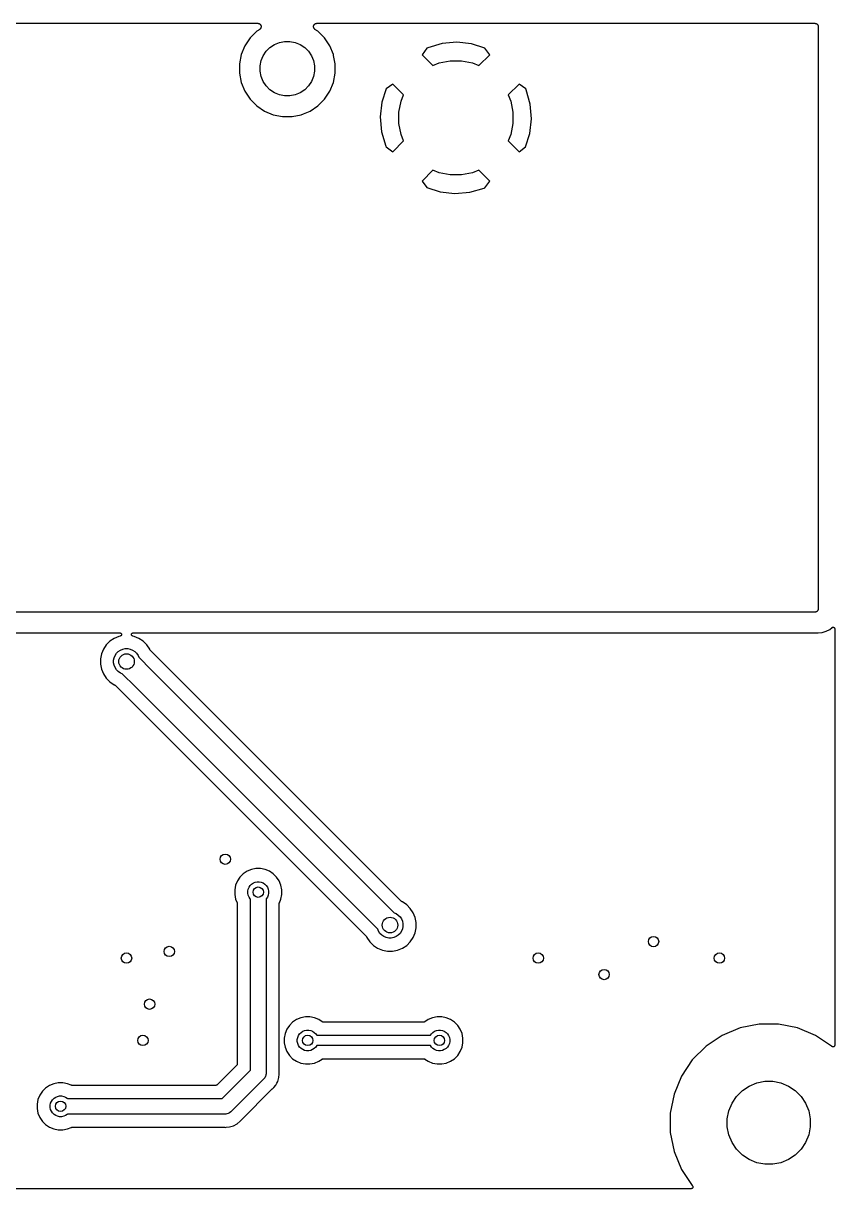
# Model space of a CAD drawing. Extents: x 1 to 139, y -76 to -1.
# Drawn here: x 107.78 to 139.06, y -75.56 to -30.64 of the extents above; entities that cross this region are included whole.
import ezdxf

# ---------------------------------------------------------------- set-up
doc = ezdxf.new("R2010")
doc.units = 0
doc.header["$MEASUREMENT"] = 0
doc.layers.add('BLACK', color=7, linetype='CONTINUOUS')

msp = doc.modelspace()

# ---------------------------------------------------------------- linework, layer by layer
at = {"layer": 'BLACK', "linetype": 'CONTINUOUS'}
for p, q in [((92.427, -30.645), (116.823, -30.645)), ((116.781, -30.953), (116.523, -31.2107)), ((116.894, -30.8776), (116.781, -30.953)), ((116.823, -30.645), (116.824, -30.645)), ((116.824, -30.645), (116.824, -30.645)), ((116.824, -30.645), (116.824, -30.645)), ((116.824, -30.645), (116.825, -30.645)), ((116.825, -30.645), (116.837, -30.6464)), ((116.837, -30.6464), (116.849, -30.6477)), ((116.849, -30.6477), (116.849, -30.6478)), ((116.849, -30.6478), (116.849, -30.6478)), ((116.849, -30.6478), (116.861, -30.6515)), ((116.861, -30.6515), (116.873, -30.6551)), ((116.873, -30.6551), (116.873, -30.6552)), ((116.873, -30.6552), (116.873, -30.6553)), ((116.873, -30.6553), (116.884, -30.6612)), ((116.884, -30.6612), (116.894, -30.667)), ((116.894, -30.667), (116.895, -30.6671)), ((116.903, -30.87), (116.894, -30.8776)), ((116.895, -30.6671), (116.895, -30.6672)), ((116.895, -30.6672), (116.904, -30.6751)), ((116.912, -30.8621), (116.903, -30.87)), ((116.904, -30.6751), (116.914, -30.6829)), ((116.913, -30.862), (116.912, -30.8621)), ((116.92, -30.8526), (116.913, -30.8619)), ((116.913, -30.8619), (116.913, -30.862)), ((116.914, -30.6829), (116.914, -30.683)), ((116.914, -30.683), (116.914, -30.6831)), ((116.914, -30.6831), (116.921, -30.6927)), ((116.928, -30.843), (116.92, -30.8526)), ((116.921, -30.6927), (116.929, -30.7022)), ((116.934, -30.8322), (116.928, -30.8427)), ((116.928, -30.8427), (116.928, -30.8429)), ((116.928, -30.8429), (116.928, -30.843)), ((116.929, -30.7022), (116.929, -30.7023)), ((116.929, -30.7023), (116.929, -30.7025)), ((116.929, -30.7025), (116.935, -30.7133)), ((116.94, -30.8212), (116.934, -30.8322)), ((116.935, -30.7133), (116.941, -30.7241)), ((116.944, -30.8093), (116.94, -30.8209)), ((116.94, -30.8209), (116.94, -30.8211)), ((116.94, -30.8211), (116.94, -30.8212)), ((116.941, -30.7241), (116.941, -30.7243)), ((116.941, -30.7243), (116.941, -30.7244)), ((116.941, -30.7244), (116.944, -30.736)), ((116.944, -30.736), (116.948, -30.7479)), ((116.947, -30.7975), (116.944, -30.8093)), ((116.949, -30.785), (116.947, -30.7972)), ((116.947, -30.7972), (116.947, -30.7974)), ((116.947, -30.7974), (116.947, -30.7975)), ((116.948, -30.7479), (116.948, -30.748)), ((116.948, -30.748), (116.948, -30.7482)), ((116.948, -30.7482), (116.949, -30.7602)), ((116.949, -30.7602), (116.95, -30.7726)), ((116.95, -30.7729), (116.949, -30.785)), ((116.95, -30.7726), (116.95, -30.7727)), ((116.95, -30.7727), (116.95, -30.7729)), ((118.97, -30.7708), (118.971, -30.7588)), ((118.97, -30.7709), (118.97, -30.7708)), ((118.97, -30.7711), (118.97, -30.7709)), ((118.971, -30.7833), (118.97, -30.7711)), ((118.971, -30.7588), (118.973, -30.7465)), ((118.972, -30.7955), (118.971, -30.7833)), ((118.972, -30.7956), (118.972, -30.7955)), ((118.972, -30.7958), (118.972, -30.7956)), ((118.976, -30.8074), (118.972, -30.7958)), ((118.973, -30.7461), (118.976, -30.7347)), ((118.973, -30.7463), (118.973, -30.7461)), ((118.973, -30.7465), (118.973, -30.7463)), ((118.976, -30.7347), (118.98, -30.7228)), ((118.979, -30.8193), (118.976, -30.8074)), ((118.979, -30.8194), (118.979, -30.8193)), ((118.979, -30.8196), (118.979, -30.8194)), ((118.985, -30.8303), (118.979, -30.8196)), ((118.98, -30.7225), (118.986, -30.7119)), ((118.98, -30.7226), (118.98, -30.7225)), ((118.98, -30.7228), (118.98, -30.7226)), ((118.991, -30.8413), (118.985, -30.8303)), ((118.986, -30.7119), (118.992, -30.701)), ((118.991, -30.8414), (118.991, -30.8413)), ((118.991, -30.8415), (118.991, -30.8414)), ((118.998, -30.851), (118.991, -30.8415)), ((118.992, -30.7007), (119, -30.6913)), ((118.992, -30.7009), (118.992, -30.7007)), ((118.992, -30.701), (118.992, -30.7009)), ((119.006, -30.8606), (118.998, -30.851)), ((119, -30.6913), (119.008, -30.6819)), ((119.006, -30.8607), (119.006, -30.8606)), ((119.006, -30.8609), (119.006, -30.8607)), ((119.015, -30.8686), (119.006, -30.8609)), ((119.008, -30.6816), (119.017, -30.6739)), ((119.008, -30.6818), (119.008, -30.6816)), ((119.008, -30.6819), (119.008, -30.6818)), ((119.025, -30.8766), (119.015, -30.8686)), ((119.017, -30.6739), (119.027, -30.6662)), ((119.025, -30.8768), (119.025, -30.8766)), ((119.026, -30.8776), (119.025, -30.8768)), ((119.025, -30.8768), (119.025, -30.8768)), ((119.025, -30.8768), (119.025, -30.8768)), ((119.139, -30.953), (119.026, -30.8776)), ((119.027, -30.666), (119.038, -30.6603)), ((119.027, -30.6661), (119.027, -30.666)), ((119.027, -30.6662), (119.027, -30.6661)), ((119.038, -30.6603), (119.049, -30.6546)), ((119.049, -30.6545), (119.061, -30.651)), ((119.049, -30.6546), (119.049, -30.6545)), ((119.049, -30.6545), (119.049, -30.6545)), ((119.061, -30.651), (119.072, -30.6474)), ((119.072, -30.6474), (119.072, -30.6474)), ((119.072, -30.6474), (119.073, -30.6474)), ((119.073, -30.6474), (119.085, -30.6462)), ((119.085, -30.6462), (119.097, -30.645)), ((119.097, -30.645), (138.303, -30.645)), ((119.397, -31.2107), (119.139, -30.953)), ((138.303, -30.645), (138.304, -30.645)), ((138.304, -30.645), (138.304, -30.645)), ((138.304, -30.645), (138.304, -30.645)), ((138.304, -30.645), (138.305, -30.645)), ((138.305, -30.645), (138.317, -30.6463)), ((138.317, -30.6463), (138.329, -30.6476)), ((138.329, -30.6476), (138.329, -30.6477)), ((138.329, -30.6477), (138.329, -30.6478)), ((138.329, -30.6478), (138.341, -30.6514)), ((138.341, -30.6514), (138.352, -30.6549)), ((138.352, -30.6549), (138.353, -30.6551)), ((138.353, -30.6551), (138.353, -30.6553)), ((138.353, -30.6553), (138.363, -30.661)), ((138.363, -30.661), (138.374, -30.6667)), ((138.374, -30.6667), (138.374, -30.667)), ((138.374, -30.667), (138.375, -30.6672)), ((138.375, -30.6672), (138.384, -30.6749)), ((138.384, -30.6749), (138.393, -30.6825)), ((138.393, -30.6825), (138.393, -30.6829)), ((138.393, -30.6829), (138.394, -30.6831)), ((138.394, -30.6831), (138.401, -30.6925)), ((138.401, -30.6925), (138.409, -30.7017)), ((138.409, -30.7017), (138.409, -30.7021)), ((138.409, -30.7021), (138.409, -30.7025)), ((138.409, -30.7025), (138.415, -30.7131)), ((138.415, -30.7131), (138.42, -30.7236)), ((138.42, -30.7236), (138.421, -30.724)), ((138.421, -30.724), (138.421, -30.7244)), ((138.421, -30.7244), (138.424, -30.7359)), ((138.424, -30.7359), (138.428, -30.7473)), ((138.428, -30.7473), (138.428, -30.7478)), ((138.428, -30.7478), (138.428, -30.7482)), ((138.428, -30.7482), (138.429, -30.7601)), ((138.429, -30.7601), (138.43, -30.772)), ((138.43, -30.772), (138.43, -53.213)), ((116.523, -31.2107), (116.321, -31.5137)), ((117.463, -31.4595), (117.654, -31.3803)), ((117.654, -31.3803), (117.857, -31.34)), ((117.857, -31.34), (118.063, -31.34)), ((118.063, -31.34), (118.266, -31.3803)), ((118.266, -31.3803), (118.457, -31.4595)), ((119.599, -31.5137), (119.397, -31.2107)), ((123.927, -31.4251), (123.373, -31.5856)), ((124.496, -31.3762), (123.927, -31.4251)), ((125.064, -31.4393), (124.496, -31.3762)), ((125.581, -31.6032), (125.064, -31.4393)), ((116.181, -31.8504), (116.11, -32.2078)), ((116.321, -31.5137), (116.181, -31.8504)), ((116.95, -32.0837), (117.03, -31.8926)), ((117.03, -31.8926), (117.144, -31.7207)), ((117.144, -31.7207), (117.291, -31.5744)), ((117.291, -31.5744), (117.463, -31.4595)), ((118.457, -31.4595), (118.629, -31.5744)), ((118.629, -31.5744), (118.776, -31.7207)), ((118.776, -31.7207), (118.89, -31.8926)), ((118.89, -31.8926), (118.97, -32.0837)), ((119.739, -31.8504), (119.599, -31.5137)), ((119.747, -31.8915), (119.739, -31.8504)), ((119.747, -31.8916), (119.747, -31.8915)), ((119.81, -32.2078), (119.747, -31.8916)), ((123.342, -31.5984), (123.155, -31.854)), ((123.155, -31.854), (123.576, -32.2748)), ((123.373, -31.5856), (123.342, -31.5984)), ((125.344, -32.2748), (125.765, -31.854)), ((125.765, -31.854), (125.581, -31.6032)), ((116.11, -32.2078), (116.11, -32.5722)), ((116.91, -32.2866), (116.95, -32.0837)), ((116.91, -32.4934), (116.91, -32.2866)), ((118.97, -32.0837), (119.01, -32.2866)), ((119.01, -32.2866), (119.01, -32.4934)), ((119.81, -32.5722), (119.81, -32.2078)), ((123.576, -32.2748), (123.818, -32.1745)), ((123.818, -32.1745), (124.243, -32.09)), ((124.243, -32.09), (124.677, -32.09)), ((124.677, -32.09), (125.102, -32.1745)), ((125.102, -32.1745), (125.344, -32.2748)), ((116.11, -32.5722), (116.181, -32.9296)), ((116.95, -32.6963), (116.91, -32.4934)), ((117.03, -32.8874), (116.95, -32.6963)), ((118.97, -32.6963), (118.89, -32.8874)), ((119.01, -32.4934), (118.97, -32.6963)), ((119.739, -32.9296), (119.81, -32.5722)), ((116.181, -32.9296), (116.321, -33.2663)), ((117.144, -33.0593), (117.03, -32.8874)), ((117.291, -33.2056), (117.144, -33.0593)), ((117.463, -33.3205), (117.291, -33.2056)), ((118.629, -33.2056), (118.457, -33.3205)), ((118.776, -33.0593), (118.629, -33.2056)), ((118.89, -32.8874), (118.776, -33.0593)), ((119.599, -33.2663), (119.739, -32.9296)), ((121.773, -33.1689), (121.609, -33.6858)), ((122.024, -32.9854), (121.773, -33.1689)), ((122.445, -33.4062), (122.024, -32.9854)), ((126.896, -32.9854), (126.475, -33.4062)), ((127.152, -33.1724), (126.896, -32.9854)), ((127.164, -33.2034), (127.152, -33.1724)), ((127.325, -33.7573), (127.164, -33.2034)), ((116.321, -33.2663), (116.523, -33.5693)), ((116.523, -33.5693), (116.781, -33.827)), ((117.654, -33.3997), (117.463, -33.3205)), ((117.857, -33.44), (117.654, -33.3997)), ((118.063, -33.44), (117.857, -33.44)), ((118.266, -33.3997), (118.063, -33.44)), ((118.457, -33.3205), (118.266, -33.3997)), ((119.139, -33.827), (119.397, -33.5693)), ((119.397, -33.5693), (119.599, -33.2663)), ((121.609, -33.6858), (121.546, -34.2535)), ((122.26, -34.0733), (122.345, -33.6483)), ((122.345, -33.6483), (122.445, -33.4062)), ((126.475, -33.4062), (126.575, -33.6483)), ((126.575, -33.6483), (126.66, -34.0733)), ((116.781, -33.827), (117.084, -34.0294)), ((117.084, -34.0294), (117.42, -34.1689)), ((118.5, -34.1689), (118.582, -34.1346)), ((118.582, -34.1346), (118.836, -34.0294)), ((118.836, -34.0294), (119.139, -33.827)), ((122.26, -34.5067), (122.26, -34.0733)), ((126.66, -34.0733), (126.66, -34.5067)), ((127.374, -34.3265), (127.325, -33.7573)), ((117.42, -34.1689), (117.778, -34.24)), ((117.778, -34.24), (118.142, -34.24)), ((118.142, -34.24), (118.5, -34.1689)), ((121.546, -34.2535), (121.595, -34.8227)), ((122.345, -34.9317), (122.26, -34.5067)), ((126.66, -34.5067), (126.575, -34.9317)), ((127.311, -34.8942), (127.374, -34.3265)), ((121.595, -34.8227), (121.756, -35.3766)), ((122.445, -35.1738), (122.345, -34.9317)), ((126.575, -34.9317), (126.475, -35.1738)), ((127.147, -35.4111), (127.311, -34.8942)), ((121.756, -35.3766), (121.768, -35.4076)), ((121.768, -35.4076), (122.024, -35.5946)), ((122.024, -35.5946), (122.445, -35.1738)), ((126.475, -35.1738), (126.896, -35.5946)), ((126.896, -35.5946), (127.147, -35.4111)), ((123.576, -36.3052), (123.155, -36.726)), ((123.818, -36.4055), (123.576, -36.3052)), ((125.344, -36.3052), (125.102, -36.4055)), ((125.765, -36.726), (125.344, -36.3052)), ((123.155, -36.726), (123.339, -36.9768)), ((124.243, -36.49), (123.818, -36.4055)), ((124.677, -36.49), (124.243, -36.49)), ((125.102, -36.4055), (124.677, -36.49)), ((125.578, -36.9816), (125.765, -36.726)), ((123.339, -36.9768), (123.856, -37.1407)), ((123.856, -37.1407), (124.424, -37.2038)), ((124.424, -37.2038), (124.993, -37.1549)), ((124.993, -37.1549), (125.547, -36.9944)), ((125.547, -36.9944), (125.578, -36.9816)), ((138.303, -53.34), (24.257, -53.34)), ((138.315, -53.3388), (138.303, -53.34)), ((138.327, -53.3377), (138.315, -53.3388)), ((138.328, -53.3376), (138.327, -53.3376)), ((138.327, -53.3376), (138.327, -53.3377)), ((138.339, -53.3341), (138.328, -53.3376)), ((138.351, -53.3308), (138.339, -53.3341)), ((138.362, -53.3248), (138.351, -53.3304)), ((138.351, -53.3304), (138.351, -53.3305)), ((138.351, -53.3305), (138.351, -53.3308)), ((138.373, -53.3193), (138.362, -53.3248)), ((138.383, -53.3112), (138.373, -53.3188)), ((138.373, -53.3188), (138.373, -53.319)), ((138.373, -53.319), (138.373, -53.3193)), ((138.392, -53.3037), (138.383, -53.3112)), ((138.4, -53.2939), (138.392, -53.3031)), ((138.392, -53.3031), (138.392, -53.3034)), ((138.392, -53.3034), (138.392, -53.3037)), ((138.408, -53.2848), (138.4, -53.2939)), ((138.414, -53.2735), (138.408, -53.284)), ((138.408, -53.284), (138.408, -53.2844)), ((138.408, -53.2844), (138.408, -53.2848)), ((138.42, -53.263), (138.414, -53.2735)), ((138.424, -53.2508), (138.42, -53.2622)), ((138.42, -53.2622), (138.42, -53.2626)), ((138.42, -53.2626), (138.42, -53.263)), ((138.427, -53.2394), (138.424, -53.2508)), ((138.429, -53.2267), (138.427, -53.2385)), ((138.427, -53.2385), (138.427, -53.239)), ((138.427, -53.239), (138.427, -53.2394)), ((138.43, -53.2148), (138.429, -53.2267)), ((138.43, -53.213), (138.43, -53.2139)), ((138.43, -53.2139), (138.43, -53.2139)), ((138.43, -53.2139), (138.43, -53.2139)), ((138.43, -53.2139), (138.43, -53.2148)), ((63.4435, -54.14), (111.504, -54.14)), ((111.283, -54.3517), (111.117, -54.462)), ((111.466, -54.2757), (111.283, -54.3517)), ((111.516, -54.2658), (111.466, -54.2757)), ((111.504, -54.14), (111.505, -54.14)), ((111.505, -54.14), (111.511, -54.1407)), ((111.511, -54.1407), (111.517, -54.1414)), ((111.522, -54.264), (111.516, -54.2658)), ((111.516, -54.2658), (111.516, -54.2658)), ((111.516, -54.2658), (111.516, -54.2658)), ((111.516, -54.2658), (111.516, -54.2658)), ((111.517, -54.1414), (111.517, -54.1414)), ((111.517, -54.1414), (111.517, -54.1414)), ((111.517, -54.1414), (111.522, -54.1431)), ((111.522, -54.1431), (111.529, -54.1451)), ((111.528, -54.2622), (111.522, -54.264)), ((111.534, -54.259), (111.528, -54.2622)), ((111.528, -54.2622), (111.528, -54.2622)), ((111.528, -54.2622), (111.528, -54.2622)), ((111.529, -54.1451), (111.529, -54.1451)), ((111.529, -54.1451), (111.529, -54.1451)), ((111.529, -54.1451), (111.534, -54.148)), ((111.534, -54.148), (111.539, -54.1511)), ((111.539, -54.2564), (111.534, -54.259)), ((111.539, -54.1511), (111.539, -54.1511)), ((111.539, -54.1511), (111.54, -54.1511)), ((111.544, -54.2524), (111.539, -54.2564)), ((111.539, -54.2564), (111.539, -54.2564)), ((111.539, -54.2564), (111.539, -54.2564)), ((111.54, -54.1511), (111.544, -54.1549)), ((111.544, -54.1549), (111.549, -54.159)), ((111.548, -54.2486), (111.544, -54.2524)), ((111.552, -54.2442), (111.548, -54.2485)), ((111.548, -54.2485), (111.548, -54.2485)), ((111.548, -54.2485), (111.548, -54.2486)), ((111.549, -54.159), (111.549, -54.1591)), ((111.549, -54.1591), (111.549, -54.1591)), ((111.549, -54.1591), (111.553, -54.1638)), ((111.556, -54.239), (111.552, -54.2442)), ((111.553, -54.1638), (111.557, -54.1687)), ((111.559, -54.2332), (111.556, -54.239)), ((111.556, -54.239), (111.556, -54.239)), ((111.556, -54.239), (111.556, -54.239)), ((111.557, -54.1687), (111.557, -54.1687)), ((111.557, -54.1687), (111.557, -54.1687)), ((111.557, -54.1687), (111.56, -54.1745)), ((111.562, -54.2281), (111.559, -54.2332)), ((111.56, -54.1745), (111.563, -54.1797)), ((111.564, -54.2215), (111.562, -54.2281)), ((111.562, -54.2281), (111.562, -54.2281)), ((111.562, -54.2281), (111.562, -54.2281)), ((111.563, -54.1797), (111.563, -54.1797)), ((111.563, -54.1797), (111.563, -54.1797)), ((111.563, -54.1797), (111.564, -54.1847)), ((111.564, -54.1847), (111.566, -54.1915)), ((111.566, -54.2163), (111.564, -54.2215)), ((111.566, -54.1915), (111.566, -54.1916)), ((111.566, -54.1916), (111.566, -54.1916)), ((111.566, -54.1916), (111.567, -54.1969)), ((111.567, -54.2093), (111.566, -54.2162)), ((111.566, -54.2162), (111.566, -54.2162)), ((111.566, -54.2162), (111.566, -54.2163)), ((111.567, -54.1969), (111.567, -54.2039)), ((111.567, -54.2039), (111.567, -54.2039)), ((111.567, -54.2039), (111.567, -54.2039)), ((111.567, -54.2039), (111.567, -54.2093)), ((111.953, -54.203), (111.954, -54.1969)), ((111.953, -54.2031), (111.953, -54.203)), ((111.953, -54.203), (111.953, -54.203)), ((111.953, -54.2086), (111.953, -54.2031)), ((111.954, -54.2153), (111.953, -54.2086)), ((111.954, -54.1907), (111.956, -54.1847)), ((111.954, -54.1969), (111.954, -54.1907)), ((111.954, -54.1907), (111.954, -54.1907)), ((111.954, -54.1907), (111.954, -54.1907)), ((111.954, -54.2154), (111.954, -54.2153)), ((111.956, -54.2208), (111.954, -54.2154)), ((111.954, -54.2154), (111.954, -54.2154)), ((111.956, -54.1847), (111.958, -54.1789)), ((111.957, -54.2272), (111.956, -54.2208)), ((111.957, -54.2273), (111.957, -54.2272)), ((111.96, -54.2328), (111.957, -54.2273)), ((111.957, -54.2273), (111.957, -54.2273)), ((111.958, -54.1788), (111.961, -54.1733)), ((111.958, -54.1789), (111.958, -54.1788)), ((111.958, -54.1789), (111.958, -54.1789)), ((111.963, -54.2382), (111.96, -54.2328)), ((111.961, -54.1733), (111.964, -54.168)), ((111.963, -54.2383), (111.963, -54.2382)), ((111.963, -54.2382), (111.963, -54.2382)), ((111.967, -54.2433), (111.963, -54.2383)), ((111.964, -54.1679), (111.968, -54.163)), ((111.964, -54.168), (111.964, -54.1679)), ((111.964, -54.168), (111.964, -54.168)), ((111.971, -54.2479), (111.967, -54.2433)), ((111.968, -54.163), (111.972, -54.1584)), ((111.976, -54.2522), (111.971, -54.2479)), ((111.971, -54.2479), (111.971, -54.2479)), ((111.971, -54.2479), (111.971, -54.2479)), ((111.972, -54.1584), (111.977, -54.1542)), ((111.972, -54.1584), (111.972, -54.1584)), ((111.972, -54.1584), (111.972, -54.1584)), ((111.98, -54.2559), (111.976, -54.2522)), ((111.977, -54.1542), (111.981, -54.1506)), ((111.986, -54.259), (111.98, -54.2559)), ((111.98, -54.2559), (111.98, -54.2559)), ((111.98, -54.2559), (111.98, -54.2559)), ((111.981, -54.1506), (111.987, -54.1477)), ((111.981, -54.1506), (111.981, -54.1506)), ((111.981, -54.1506), (111.981, -54.1506)), ((111.991, -54.2618), (111.986, -54.259)), ((111.987, -54.1477), (111.992, -54.1448)), ((111.991, -54.2619), (111.991, -54.2618)), ((111.997, -54.2636), (111.991, -54.2619)), ((111.991, -54.2619), (111.991, -54.2619)), ((111.992, -54.1448), (111.998, -54.1431)), ((111.992, -54.1448), (111.992, -54.1448)), ((111.992, -54.1448), (111.992, -54.1448)), ((112.003, -54.2656), (111.997, -54.2636)), ((111.998, -54.1431), (112.004, -54.1412)), ((112.004, -54.2658), (112.003, -54.2656)), ((112.004, -54.1412), (112.01, -54.1406)), ((112.004, -54.1412), (112.004, -54.1412)), ((112.004, -54.1412), (112.004, -54.1412)), ((112.054, -54.2757), (112.004, -54.2658)), ((112.01, -54.1406), (112.016, -54.14)), ((112.016, -54.14), (138.427, -54.14)), ((112.237, -54.3517), (112.054, -54.2757)), ((112.403, -54.462), (112.237, -54.3517)), ((138.427, -54.14), (138.586, -54.1243)), ((138.586, -54.1243), (138.736, -54.0788)), ((138.736, -54.0788), (138.874, -54.0049)), ((138.874, -54.0049), (138.961, -53.9336)), ((138.961, -53.9336), (138.962, -53.933)), ((138.962, -53.933), (138.964, -53.9314)), ((138.964, -53.9314), (138.967, -53.9295)), ((138.967, -53.9295), (138.97, -53.928)), ((138.97, -53.928), (138.972, -53.9263)), ((138.972, -53.9263), (138.975, -53.9252)), ((138.975, -53.9252), (138.978, -53.9238)), ((138.978, -53.9238), (138.981, -53.9229)), ((138.981, -53.9229), (138.984, -53.9217)), ((138.984, -53.9217), (138.987, -53.9211)), ((138.987, -53.9211), (138.99, -53.9203)), ((138.99, -53.9203), (138.993, -53.92)), ((138.993, -53.92), (138.996, -53.9194)), ((138.996, -53.9194), (138.999, -53.9194)), ((138.999, -53.9194), (139.002, -53.9192)), ((139.002, -53.9192), (139.005, -53.9195)), ((139.005, -53.9195), (139.008, -53.9195)), ((139.008, -53.9195), (139.011, -53.9202)), ((139.011, -53.9202), (139.014, -53.9205)), ((139.014, -53.9205), (139.017, -53.9214)), ((139.017, -53.9214), (139.021, -53.9221)), ((139.021, -53.9221), (139.023, -53.9232)), ((139.023, -53.9232), (139.026, -53.9241)), ((139.026, -53.9241), (139.029, -53.9257)), ((139.029, -53.9257), (139.032, -53.9269)), ((139.032, -53.9269), (139.034, -53.9286)), ((139.034, -53.9286), (139.037, -53.93)), ((139.037, -53.93), (139.04, -53.9321)), ((139.04, -53.9321), (139.042, -53.9339)), ((139.042, -53.9339), (139.044, -53.936)), ((139.044, -53.936), (139.047, -53.9379)), ((139.047, -53.9379), (139.049, -53.9404)), ((139.049, -53.9404), (139.051, -53.9427)), ((139.051, -53.9427), (139.053, -53.9452)), ((139.053, -53.9452), (139.054, -53.9475)), ((139.054, -53.9475), (139.056, -53.9504)), ((139.056, -53.9504), (139.058, -53.9531)), ((139.058, -53.9531), (139.059, -53.9558)), ((139.059, -53.9558), (139.06, -53.9585)), ((139.06, -53.9585), (139.061, -53.9616)), ((139.061, -53.9616), (139.062, -53.9645)), ((139.062, -53.9645), (139.063, -53.9675)), ((139.063, -53.9675), (139.064, -53.9703)), ((139.064, -53.9703), (139.064, -53.9735)), ((139.064, -53.9735), (139.065, -53.9767)), ((139.065, -53.9767), (139.065, -53.9797)), ((139.065, -53.9797), (139.065, -53.9827)), ((139.065, -53.9827), (139.065, -70.0377)), ((110.867, -54.7675), (110.791, -54.951)), ((110.977, -54.6024), (110.867, -54.7675)), ((111.117, -54.462), (110.977, -54.6024)), ((111.441, -54.8566), (111.523, -54.8019)), ((111.523, -54.8019), (111.614, -54.7642)), ((111.614, -54.7642), (111.711, -54.745)), ((111.711, -54.745), (111.809, -54.745)), ((111.809, -54.745), (111.906, -54.7642)), ((111.906, -54.7642), (111.997, -54.8019)), ((111.997, -54.8019), (112.079, -54.8566)), ((112.543, -54.6024), (112.403, -54.462)), ((112.653, -54.7675), (112.543, -54.6024)), ((112.66, -54.7831), (112.653, -54.7675)), ((112.662, -54.7882), (112.66, -54.7831)), ((112.665, -54.7933), (112.662, -54.7882)), ((112.665, -54.7936), (112.665, -54.7933)), ((112.666, -54.794), (112.665, -54.7936)), ((112.669, -54.7985), (112.666, -54.794)), ((112.673, -54.803), (112.669, -54.7985)), ((110.791, -54.951), (110.752, -55.1457)), ((110.752, -55.1457), (110.752, -55.3443)), ((111.26, -55.1958), (111.279, -55.0992)), ((111.26, -55.2942), (111.26, -55.1958)), ((111.279, -55.0992), (111.317, -55.0082)), ((111.317, -55.0082), (111.372, -54.9263)), ((111.372, -54.9263), (111.441, -54.8566)), ((112.079, -54.8566), (112.148, -54.9263)), ((112.148, -54.9263), (112.203, -55.0082)), ((112.203, -55.0082), (112.234, -55.0825)), ((112.234, -55.0825), (112.729, -55.5774)), ((112.673, -54.8036), (112.673, -54.803)), ((112.673, -54.8037), (112.673, -54.8036)), ((112.673, -54.8036), (112.673, -54.8036)), ((112.673, -54.8036), (112.673, -54.8036)), ((113.037, -55.1671), (112.673, -54.8037)), ((122.361, -64.4915), (113.037, -55.1671)), ((113.037, -55.1671), (113.037, -55.1671)), ((110.752, -55.3443), (110.791, -55.539)), ((110.791, -55.539), (110.867, -55.7225)), ((111.279, -55.3908), (111.26, -55.2942)), ((111.317, -55.4818), (111.279, -55.3908)), ((111.372, -55.5637), (111.317, -55.4818)), ((111.441, -55.6334), (111.372, -55.5637)), ((111.523, -55.6881), (111.441, -55.6334)), ((111.597, -55.7189), (111.523, -55.6881)), ((112.729, -55.5774), (112.729, -55.5774)), ((112.729, -55.5774), (122.083, -64.9311)), ((110.867, -55.7225), (110.977, -55.8876)), ((110.977, -55.8876), (111.117, -56.028)), ((111.117, -56.028), (111.283, -56.1383)), ((111.283, -56.1383), (111.298, -56.1447)), ((111.298, -56.1447), (111.298, -56.1447)), ((111.298, -56.1447), (111.298, -56.1448)), ((111.298, -56.1448), (111.298, -56.1448)), ((111.298, -56.1448), (111.299, -56.1451)), ((111.299, -56.1451), (111.304, -56.1478)), ((111.304, -56.1478), (111.309, -56.1506)), ((112.092, -56.2138), (111.597, -55.7189)), ((111.309, -56.1506), (111.309, -56.1509)), ((111.309, -56.1509), (111.31, -56.151)), ((111.31, -56.151), (111.314, -56.1548)), ((111.314, -56.1548), (111.319, -56.1585)), ((111.319, -56.1585), (111.682, -56.5219)), ((111.682, -56.5219), (111.682, -56.522)), ((111.682, -56.522), (121.007, -65.8463)), ((121.446, -65.5675), (112.092, -56.2138)), ((112.092, -56.2138), (112.092, -56.2138)), ((116.41, -63.3303), (116.261, -63.4297)), ((116.575, -63.2619), (116.41, -63.3303)), ((116.751, -63.227), (116.575, -63.2619)), ((116.929, -63.227), (116.751, -63.227)), ((117.105, -63.2619), (116.929, -63.227)), ((117.27, -63.3303), (117.105, -63.2619)), ((117.419, -63.4297), (117.27, -63.3303)), ((116.035, -63.7049), (115.967, -63.8701)), ((116.135, -63.5562), (116.035, -63.7049)), ((116.261, -63.4297), (116.135, -63.5562)), ((116.585, -63.8243), (116.651, -63.7805)), ((116.651, -63.7805), (116.723, -63.7504)), ((116.723, -63.7504), (116.801, -63.735)), ((116.801, -63.735), (116.879, -63.735)), ((116.879, -63.735), (116.957, -63.7504)), ((116.957, -63.7504), (117.029, -63.7805)), ((117.029, -63.7805), (117.095, -63.8243)), ((117.545, -63.5562), (117.419, -63.4297)), ((117.645, -63.7049), (117.545, -63.5562)), ((117.713, -63.8701), (117.645, -63.7049)), ((115.967, -63.8701), (115.932, -64.0456)), ((115.932, -64.0456), (115.932, -64.2244)), ((115.932, -64.2244), (115.967, -64.3999)), ((116.44, -64.0956), (116.455, -64.0183)), ((116.44, -64.1744), (116.44, -64.0956)), ((116.455, -64.2517), (116.44, -64.1744)), ((116.455, -64.0183), (116.486, -63.9455)), ((116.486, -63.9455), (116.529, -63.88)), ((116.529, -63.88), (116.585, -63.8243)), ((117.095, -63.8243), (117.151, -63.88)), ((117.151, -63.88), (117.194, -63.9455)), ((117.194, -63.9455), (117.225, -64.0183)), ((117.225, -64.0183), (117.24, -64.0956)), ((117.24, -64.1744), (117.225, -64.2517)), ((117.24, -64.0956), (117.24, -64.1744)), ((117.748, -64.0456), (117.713, -63.8701)), ((117.713, -64.3999), (117.748, -64.2244)), ((117.748, -64.2244), (117.748, -64.0456)), ((115.967, -64.3999), (116.027, -64.5454)), ((116.027, -64.5454), (116.027, -64.5455)), ((116.027, -64.5455), (116.027, -64.5455)), ((116.027, -64.5455), (116.027, -64.5455)), ((116.027, -64.5455), (116.027, -64.5462)), ((116.027, -64.5462), (116.029, -64.5517)), ((116.029, -64.5517), (116.031, -64.5573)), ((116.031, -64.5573), (116.031, -64.5577)), ((116.031, -64.5577), (116.031, -64.5581)), ((116.031, -64.5581), (116.031, -64.5638)), ((116.031, -64.5638), (116.032, -64.5697)), ((116.032, -64.5697), (116.032, -70.759)), ((116.486, -64.3245), (116.455, -64.2517)), ((116.529, -64.39), (116.486, -64.3245)), ((116.54, -64.4007), (116.529, -64.39)), ((116.54, -70.9957), (116.54, -64.4007)), ((117.151, -64.39), (117.14, -64.4007)), ((117.14, -64.4007), (117.14, -71.1053)), ((117.194, -64.3245), (117.151, -64.39)), ((117.225, -64.2517), (117.194, -64.3245)), ((117.648, -64.5688), (117.649, -64.563)), ((117.648, -64.5695), (117.648, -64.5688)), ((117.648, -64.5696), (117.648, -64.5695)), ((117.648, -64.5696), (117.648, -64.5696)), ((117.648, -64.5697), (117.648, -64.5696)), ((117.648, -71.0772), (117.648, -64.5697)), ((117.649, -64.5565), (117.651, -64.5509)), ((117.649, -64.5568), (117.649, -64.5565)), ((117.649, -64.5572), (117.649, -64.5568)), ((117.649, -64.563), (117.649, -64.5572)), ((117.651, -64.5509), (117.653, -64.5454)), ((117.653, -64.5454), (117.713, -64.3999)), ((122.366, -64.4952), (122.361, -64.4915)), ((122.37, -64.499), (122.366, -64.4952)), ((122.371, -64.4991), (122.37, -64.499)), ((122.371, -64.4994), (122.371, -64.4991)), ((122.376, -64.5022), (122.371, -64.4994)), ((122.381, -64.5049), (122.376, -64.5022)), ((122.382, -64.5052), (122.381, -64.5049)), ((122.382, -64.5053), (122.382, -64.5052)), ((122.397, -64.5117), (122.382, -64.5053)), ((122.382, -64.5053), (122.382, -64.5053)), ((122.382, -64.5053), (122.382, -64.5053)), ((122.563, -64.622), (122.397, -64.5117)), ((122.703, -64.7624), (122.563, -64.622)), ((122.083, -64.9311), (122.157, -64.9619)), ((122.157, -64.9619), (122.239, -65.0166)), ((122.239, -65.0166), (122.308, -65.0863)), ((122.308, -65.0863), (122.363, -65.1682)), ((122.813, -64.9275), (122.703, -64.7624)), ((122.889, -65.111), (122.813, -64.9275)), ((122.928, -65.3057), (122.889, -65.111)), ((121.477, -65.6418), (121.446, -65.5675)), ((122.363, -65.1682), (122.401, -65.2592)), ((122.401, -65.5508), (122.363, -65.6418)), ((122.401, -65.2592), (122.42, -65.3558)), ((122.42, -65.4542), (122.401, -65.5508)), ((122.42, -65.3558), (122.42, -65.4542)), ((122.889, -65.699), (122.928, -65.5043)), ((122.928, -65.5043), (122.928, -65.3057)), ((121.007, -65.8463), (121.007, -65.8464)), ((121.007, -65.8464), (121.007, -65.8464)), ((121.007, -65.8464), (121.007, -65.8464)), ((121.007, -65.8464), (121.007, -65.847)), ((121.007, -65.847), (121.011, -65.8515)), ((121.011, -65.8515), (121.014, -65.856)), ((121.014, -65.856), (121.015, -65.8564)), ((121.015, -65.8564), (121.015, -65.8567)), ((121.015, -65.8567), (121.018, -65.8617)), ((121.018, -65.8617), (121.02, -65.8669)), ((121.02, -65.8669), (121.027, -65.8825)), ((121.027, -65.8825), (121.137, -66.0476)), ((121.532, -65.7237), (121.477, -65.6418)), ((121.601, -65.7934), (121.532, -65.7237)), ((121.683, -65.8481), (121.601, -65.7934)), ((121.774, -65.8858), (121.683, -65.8481)), ((121.871, -65.905), (121.774, -65.8858)), ((121.969, -65.905), (121.871, -65.905)), ((122.066, -65.8858), (121.969, -65.905)), ((122.157, -65.8481), (122.066, -65.8858)), ((122.239, -65.7934), (122.157, -65.8481)), ((122.308, -65.7237), (122.239, -65.7934)), ((122.363, -65.6418), (122.308, -65.7237)), ((122.703, -66.0476), (122.813, -65.8825)), ((122.813, -65.8825), (122.889, -65.699)), ((121.137, -66.0476), (121.277, -66.188)), ((121.277, -66.188), (121.443, -66.2983)), ((121.443, -66.2983), (121.626, -66.3743)), ((121.626, -66.3743), (121.821, -66.413)), ((121.821, -66.413), (122.019, -66.413)), ((122.019, -66.413), (122.214, -66.3743)), ((122.214, -66.3743), (122.397, -66.2983)), ((122.397, -66.2983), (122.563, -66.188)), ((122.563, -66.188), (122.703, -66.0476)), ((118.166, -69.1447), (118.04, -69.2712)), ((118.315, -69.0453), (118.166, -69.1447)), ((118.48, -68.9769), (118.315, -69.0453)), ((118.656, -68.942), (118.48, -68.9769)), ((118.834, -68.942), (118.656, -68.942)), ((119.01, -68.9769), (118.834, -68.942)), ((119.175, -69.0453), (119.01, -68.9769)), ((119.304, -69.1313), (119.175, -69.0453)), ((119.309, -69.1341), (119.304, -69.1313)), ((119.314, -69.1369), (119.309, -69.1341)), ((119.314, -69.137), (119.314, -69.1369)), ((119.315, -69.1371), (119.314, -69.137)), ((119.32, -69.1389), (119.315, -69.1371)), ((119.326, -69.1406), (119.32, -69.1389)), ((119.326, -69.1407), (119.326, -69.1406)), ((119.327, -69.1408), (119.326, -69.1407)), ((119.332, -69.1413), (119.327, -69.1408)), ((119.338, -69.142), (119.332, -69.1413)), ((119.339, -69.142), (119.338, -69.142)), ((123.231, -69.142), (119.339, -69.142)), ((119.339, -69.142), (119.339, -69.142)), ((119.339, -69.142), (119.339, -69.142)), ((123.237, -69.1414), (123.231, -69.142)), ((123.243, -69.1409), (123.237, -69.1414)), ((123.249, -69.1391), (123.243, -69.1408)), ((123.243, -69.1408), (123.243, -69.1408)), ((123.243, -69.1408), (123.243, -69.1409)), ((123.255, -69.1375), (123.249, -69.1391)), ((123.26, -69.1345), (123.255, -69.1372)), ((123.255, -69.1372), (123.255, -69.1373)), ((123.255, -69.1373), (123.255, -69.1375)), ((123.266, -69.1318), (123.26, -69.1345)), ((123.395, -69.0453), (123.266, -69.1313)), ((123.266, -69.1313), (123.266, -69.1314)), ((123.266, -69.1314), (123.266, -69.1314)), ((123.266, -69.1314), (123.266, -69.1314)), ((123.266, -69.1314), (123.266, -69.1318)), ((123.56, -68.9769), (123.395, -69.0453)), ((123.736, -68.942), (123.56, -68.9769)), ((123.914, -68.942), (123.736, -68.942)), ((124.09, -68.9769), (123.914, -68.942)), ((124.255, -69.0453), (124.09, -68.9769)), ((124.404, -69.1447), (124.255, -69.0453)), ((124.53, -69.2712), (124.404, -69.1447)), ((117.872, -69.5851), (117.837, -69.7606)), ((117.94, -69.4199), (117.872, -69.5851)), ((118.04, -69.2712), (117.94, -69.4199)), ((118.391, -69.6605), (118.434, -69.595)), ((118.434, -69.595), (118.49, -69.5393)), ((118.49, -69.5393), (118.556, -69.4955)), ((118.556, -69.4955), (118.628, -69.4654)), ((118.628, -69.4654), (118.706, -69.45)), ((118.706, -69.45), (118.784, -69.45)), ((118.784, -69.45), (118.862, -69.4654)), ((118.862, -69.4654), (118.934, -69.4955)), ((118.934, -69.4955), (119, -69.5393)), ((119, -69.5393), (119.056, -69.595)), ((119.056, -69.595), (119.092, -69.65)), ((123.478, -69.65), (123.514, -69.595)), ((123.514, -69.595), (123.57, -69.5393)), ((123.57, -69.5393), (123.636, -69.4955)), ((123.636, -69.4955), (123.708, -69.4654)), ((123.708, -69.4654), (123.786, -69.45)), ((123.786, -69.45), (123.864, -69.45)), ((123.864, -69.45), (123.942, -69.4654)), ((123.942, -69.4654), (124.014, -69.4955)), ((124.014, -69.4955), (124.08, -69.5393)), ((124.08, -69.5393), (124.136, -69.595)), ((124.136, -69.595), (124.179, -69.6605)), ((124.63, -69.4199), (124.53, -69.2712)), ((124.698, -69.5851), (124.63, -69.4199)), ((124.733, -69.7606), (124.698, -69.5851)), ((135.417, -69.371), (134.725, -69.6575)), ((136.151, -69.225), (135.417, -69.371)), ((136.899, -69.225), (136.151, -69.225)), ((137.633, -69.371), (136.899, -69.225)), ((138.325, -69.6575), (137.633, -69.371)), ((117.837, -69.7606), (117.837, -69.9394)), ((117.837, -69.9394), (117.872, -70.1149)), ((118.345, -69.8106), (118.36, -69.7333)), ((118.345, -69.8894), (118.345, -69.8106)), ((118.36, -69.9667), (118.345, -69.8894)), ((118.36, -69.7333), (118.391, -69.6605)), ((118.391, -70.0395), (118.36, -69.9667)), ((118.434, -70.105), (118.391, -70.0395)), ((119.092, -70.05), (119.056, -70.105)), ((119.092, -69.65), (123.478, -69.65)), ((123.478, -70.05), (119.092, -70.05)), ((123.514, -70.105), (123.478, -70.05)), ((124.179, -70.0395), (124.136, -70.105)), ((124.179, -69.6605), (124.21, -69.7333)), ((124.21, -69.9667), (124.179, -70.0395)), ((124.21, -69.7333), (124.225, -69.8106)), ((124.225, -69.8894), (124.21, -69.9667)), ((124.225, -69.8106), (124.225, -69.8894)), ((124.698, -70.1149), (124.733, -69.9394)), ((124.733, -69.9394), (124.733, -69.7606)), ((134.103, -70.0733), (133.573, -70.6026)), ((134.725, -69.6575), (134.103, -70.0733)), ((138.947, -70.0733), (138.325, -69.6575)), ((138.957, -70.0826), (138.947, -70.0733)), ((139.054, -70.0736), (139.05, -70.0783)), ((139.057, -70.068), (139.054, -70.0734)), ((139.054, -70.0734), (139.054, -70.0735)), ((139.054, -70.0735), (139.054, -70.0736)), ((139.06, -70.0627), (139.057, -70.068)), ((139.062, -70.0566), (139.06, -70.0625)), ((139.06, -70.0625), (139.06, -70.0626)), ((139.06, -70.0626), (139.06, -70.0627)), ((139.064, -70.0509), (139.062, -70.0566)), ((139.065, -70.0386), (139.064, -70.0445)), ((139.064, -70.0445), (139.064, -70.0507)), ((139.064, -70.0507), (139.064, -70.0508)), ((139.064, -70.0508), (139.064, -70.0509)), ((139.065, -70.0377), (139.065, -70.0383)), ((139.065, -70.0383), (139.065, -70.0383)), ((139.065, -70.0383), (139.065, -70.0384)), ((139.065, -70.0384), (139.065, -70.0386)), ((117.872, -70.1149), (117.94, -70.2801)), ((117.94, -70.2801), (118.04, -70.4288)), ((118.04, -70.4288), (118.166, -70.5553)), ((118.49, -70.1607), (118.434, -70.105)), ((118.556, -70.2045), (118.49, -70.1607)), ((118.628, -70.2346), (118.556, -70.2045)), ((118.706, -70.25), (118.628, -70.2346)), ((118.784, -70.25), (118.706, -70.25)), ((118.862, -70.2346), (118.784, -70.25)), ((118.934, -70.2045), (118.862, -70.2346)), ((119, -70.1607), (118.934, -70.2045)), ((119.056, -70.105), (119, -70.1607)), ((123.57, -70.1607), (123.514, -70.105)), ((123.636, -70.2045), (123.57, -70.1607)), ((123.708, -70.2346), (123.636, -70.2045)), ((123.786, -70.25), (123.708, -70.2346)), ((123.864, -70.25), (123.786, -70.25)), ((123.942, -70.2346), (123.864, -70.25)), ((124.014, -70.2045), (123.942, -70.2346)), ((124.08, -70.1607), (124.014, -70.2045)), ((124.136, -70.105), (124.08, -70.1607)), ((124.404, -70.5553), (124.53, -70.4288)), ((124.53, -70.4288), (124.63, -70.2801)), ((124.63, -70.2801), (124.698, -70.1149)), ((138.961, -70.0864), (138.957, -70.0826)), ((138.966, -70.0903), (138.961, -70.0864)), ((138.966, -70.0904), (138.966, -70.0903)), ((138.966, -70.0905), (138.966, -70.0904)), ((138.972, -70.0934), (138.966, -70.0905)), ((138.977, -70.0962), (138.972, -70.0934)), ((138.977, -70.0963), (138.977, -70.0962)), ((138.983, -70.0981), (138.977, -70.0963)), ((138.977, -70.0963), (138.977, -70.0963)), ((138.989, -70.0999), (138.983, -70.0981)), ((138.995, -70.1006), (138.989, -70.0999)), ((138.989, -70.0999), (138.989, -70.0999)), ((138.989, -70.0999), (138.989, -70.0999)), ((139.001, -70.1012), (138.995, -70.1006)), ((139.008, -70.1006), (139.001, -70.1012)), ((139.001, -70.1012), (139.001, -70.1012)), ((139.001, -70.1012), (139.001, -70.1012)), ((139.013, -70.1001), (139.008, -70.1006)), ((139.014, -70.1), (139.013, -70.1001)), ((139.02, -70.0983), (139.014, -70.1)), ((139.014, -70.1), (139.014, -70.1)), ((139.025, -70.0966), (139.02, -70.0983)), ((139.031, -70.0937), (139.025, -70.0965)), ((139.025, -70.0965), (139.025, -70.0965)), ((139.025, -70.0965), (139.025, -70.0966)), ((139.036, -70.0908), (139.031, -70.0937)), ((139.041, -70.0869), (139.036, -70.0907)), ((139.036, -70.0907), (139.036, -70.0907)), ((139.036, -70.0907), (139.036, -70.0908)), ((139.046, -70.0831), (139.041, -70.0869)), ((139.05, -70.0783), (139.046, -70.0829)), ((139.046, -70.0829), (139.046, -70.083)), ((139.046, -70.083), (139.046, -70.0831)), ((116.013, -70.8039), (115.254, -71.5634)), ((116.017, -70.7994), (116.013, -70.8039)), ((116.021, -70.7949), (116.017, -70.7994)), ((116.024, -70.7891), (116.021, -70.7943)), ((116.021, -70.7943), (116.021, -70.7946)), ((116.021, -70.7946), (116.021, -70.7949)), ((116.027, -70.784), (116.024, -70.7891)), ((116.029, -70.7778), (116.027, -70.7834)), ((116.027, -70.7834), (116.027, -70.7837)), ((116.027, -70.7837), (116.027, -70.784)), ((116.031, -70.7722), (116.029, -70.7778)), ((116.032, -70.7599), (116.031, -70.7658)), ((116.031, -70.7658), (116.031, -70.7716)), ((116.031, -70.7716), (116.031, -70.7719)), ((116.031, -70.7719), (116.031, -70.7722)), ((116.032, -70.759), (116.032, -70.7592)), ((116.032, -70.7592), (116.032, -70.7592)), ((116.032, -70.7592), (116.032, -70.7592)), ((116.032, -70.7592), (116.032, -70.7599)), ((118.166, -70.5553), (118.315, -70.6547)), ((118.315, -70.6547), (118.48, -70.7231)), ((118.48, -70.7231), (118.656, -70.758)), ((118.656, -70.758), (118.834, -70.758)), ((118.834, -70.758), (119.01, -70.7231)), ((119.01, -70.7231), (119.175, -70.6547)), ((119.175, -70.6547), (119.304, -70.5687)), ((119.304, -70.5682), (119.31, -70.5655)), ((119.304, -70.5686), (119.304, -70.5682)), ((119.304, -70.5687), (119.304, -70.5686)), ((119.304, -70.5686), (119.304, -70.5686)), ((119.304, -70.5686), (119.304, -70.5686)), ((119.31, -70.5655), (119.315, -70.5628)), ((119.315, -70.5625), (119.321, -70.5609)), ((119.315, -70.5627), (119.315, -70.5625)), ((119.315, -70.5628), (119.315, -70.5627)), ((119.321, -70.5609), (119.327, -70.5592)), ((119.327, -70.5591), (119.333, -70.5586)), ((119.327, -70.5592), (119.327, -70.5591)), ((119.327, -70.5592), (119.327, -70.5592)), ((119.333, -70.5586), (119.339, -70.558)), ((119.339, -70.558), (123.231, -70.558)), ((123.231, -70.558), (123.231, -70.558)), ((123.231, -70.558), (123.231, -70.558)), ((123.231, -70.558), (123.232, -70.558)), ((123.232, -70.558), (123.238, -70.5587)), ((123.238, -70.5587), (123.243, -70.5592)), ((123.243, -70.5592), (123.244, -70.5593)), ((123.244, -70.5593), (123.244, -70.5594)), ((123.244, -70.5594), (123.25, -70.5611)), ((123.25, -70.5611), (123.255, -70.5629)), ((123.255, -70.5629), (123.256, -70.563)), ((123.256, -70.563), (123.256, -70.5631)), ((123.256, -70.5631), (123.261, -70.5659)), ((123.261, -70.5659), (123.266, -70.5687)), ((123.266, -70.5687), (123.395, -70.6547)), ((123.395, -70.6547), (123.56, -70.7231)), ((123.56, -70.7231), (123.736, -70.758)), ((123.736, -70.758), (123.914, -70.758)), ((123.914, -70.758), (124.09, -70.7231)), ((124.09, -70.7231), (124.255, -70.6547)), ((124.255, -70.6547), (124.404, -70.5553)), ((133.573, -70.6026), (133.157, -71.225)), ((115.446, -72.09), (116.54, -70.9957)), ((117.042, -71.3425), (115.793, -72.5917)), ((117.053, -71.3332), (117.042, -71.3425)), ((117.063, -71.3217), (117.053, -71.3332)), ((117.091, -71.2875), (117.063, -71.3217)), ((117.109, -71.2539), (117.091, -71.2875)), ((117.119, -71.2354), (117.109, -71.2539)), ((117.136, -71.1788), (117.119, -71.2354)), ((117.14, -71.1347), (117.136, -71.1788)), ((117.14, -71.1053), (117.141, -71.12)), ((117.141, -71.12), (117.14, -71.1347)), ((117.14, -71.1347), (117.14, -71.1347)), ((117.59, -71.4307), (117.636, -71.2784)), ((117.636, -71.2784), (117.648, -71.1566)), ((117.648, -71.0799), (117.648, -71.0772)), ((117.648, -71.0825), (117.648, -71.0799)), ((117.648, -71.0834), (117.648, -71.0825)), ((117.652, -71.12), (117.648, -71.0834)), ((117.648, -71.1566), (117.652, -71.12)), ((117.648, -71.1566), (117.648, -71.1566)), ((133.157, -71.225), (132.871, -71.9166)), ((108.515, -71.8112), (108.415, -71.9599)), ((108.641, -71.6847), (108.515, -71.8112)), ((108.79, -71.5853), (108.641, -71.6847)), ((108.955, -71.5169), (108.79, -71.5853)), ((109.131, -71.482), (108.955, -71.5169)), ((109.309, -71.482), (109.131, -71.482)), ((109.485, -71.5169), (109.309, -71.482)), ((109.63, -71.5772), (109.485, -71.5169)), ((109.636, -71.5789), (109.63, -71.5772)), ((109.641, -71.5806), (109.636, -71.5789)), ((109.642, -71.5807), (109.641, -71.5806)), ((109.642, -71.5808), (109.642, -71.5807)), ((109.648, -71.5813), (109.642, -71.5808)), ((109.654, -71.582), (109.648, -71.5813)), ((109.655, -71.582), (109.654, -71.582)), ((115.209, -71.582), (109.655, -71.582)), ((109.655, -71.582), (109.655, -71.582)), ((109.655, -71.582), (109.655, -71.582)), ((109.655, -71.582), (109.655, -71.582)), ((115.215, -71.5814), (115.209, -71.582)), ((115.221, -71.5809), (115.215, -71.5814)), ((115.227, -71.5791), (115.221, -71.5808)), ((115.221, -71.5808), (115.221, -71.5808)), ((115.221, -71.5808), (115.221, -71.5809)), ((115.233, -71.5775), (115.227, -71.5791)), ((115.238, -71.5745), (115.233, -71.5772)), ((115.233, -71.5772), (115.233, -71.5773)), ((115.233, -71.5773), (115.233, -71.5775)), ((115.244, -71.5718), (115.238, -71.5745)), ((115.249, -71.5677), (115.244, -71.5714)), ((115.244, -71.5714), (115.244, -71.5715)), ((115.244, -71.5715), (115.244, -71.5718)), ((115.253, -71.564), (115.249, -71.5677)), ((115.254, -71.5636), (115.253, -71.564)), ((115.254, -71.5634), (115.254, -71.5635)), ((115.254, -71.5635), (115.254, -71.5636)), ((115.254, -71.5636), (115.254, -71.5636)), ((116.172, -72.9311), (117.381, -71.7216)), ((117.381, -71.7216), (117.382, -71.721)), ((117.382, -71.721), (117.384, -71.7193)), ((117.384, -71.7193), (117.386, -71.7174)), ((117.386, -71.7174), (117.414, -71.6941)), ((117.414, -71.6941), (117.441, -71.6616)), ((117.441, -71.6616), (117.515, -71.5711)), ((117.515, -71.5711), (117.554, -71.4991)), ((117.554, -71.4991), (117.59, -71.4307)), ((135.282, -72.0051), (135.505, -71.7822)), ((135.505, -71.7822), (135.767, -71.6071)), ((135.767, -71.6071), (136.058, -71.4865)), ((136.058, -71.4865), (136.367, -71.425)), ((136.367, -71.425), (136.683, -71.425)), ((136.683, -71.425), (136.992, -71.4865)), ((136.992, -71.4865), (137.283, -71.6071)), ((137.283, -71.6071), (137.545, -71.7822)), ((137.545, -71.7822), (137.768, -72.0051)), ((108.347, -72.1251), (108.312, -72.3006)), ((108.312, -72.3006), (108.312, -72.4794)), ((108.415, -71.9599), (108.347, -72.1251)), ((108.82, -72.3506), (108.835, -72.2733)), ((108.835, -72.2733), (108.866, -72.2005)), ((108.866, -72.2005), (108.909, -72.135)), ((108.909, -72.135), (108.965, -72.0793)), ((108.965, -72.0793), (109.031, -72.0355)), ((109.031, -72.0355), (109.103, -72.0054)), ((109.103, -72.0054), (109.181, -71.99)), ((109.181, -71.99), (109.259, -71.99)), ((109.259, -71.99), (109.337, -72.0054)), ((109.337, -72.0054), (109.409, -72.0355)), ((109.409, -72.0355), (109.475, -72.0793)), ((109.475, -72.0793), (109.486, -72.09)), ((109.486, -72.09), (115.446, -72.09)), ((132.871, -71.9166), (132.725, -72.6507)), ((134.986, -72.5583), (135.107, -72.2671)), ((135.107, -72.2671), (135.282, -72.0051)), ((137.768, -72.0051), (137.943, -72.2671)), ((137.943, -72.2671), (138.064, -72.5583)), ((108.312, -72.4794), (108.347, -72.6549)), ((108.347, -72.6549), (108.415, -72.8201)), ((108.82, -72.4294), (108.82, -72.3506)), ((108.835, -72.5067), (108.82, -72.4294)), ((108.866, -72.5795), (108.835, -72.5067)), ((108.909, -72.645), (108.866, -72.5795)), ((108.965, -72.7007), (108.909, -72.645)), ((109.031, -72.7445), (108.965, -72.7007)), ((109.103, -72.7746), (109.031, -72.7445)), ((109.409, -72.7445), (109.337, -72.7746)), ((109.475, -72.7007), (109.409, -72.7445)), ((109.486, -72.69), (109.475, -72.7007)), ((115.555, -72.69), (109.486, -72.69)), ((115.57, -72.6915), (115.555, -72.69)), ((115.585, -72.69), (115.57, -72.6915)), ((115.629, -72.6857), (115.585, -72.69)), ((115.585, -72.69), (115.585, -72.69)), ((115.685, -72.6685), (115.629, -72.6857)), ((115.737, -72.6406), (115.685, -72.6685)), ((115.783, -72.6032), (115.737, -72.6406)), ((115.793, -72.5917), (115.783, -72.6032)), ((132.725, -72.6507), (132.725, -73.3993)), ((134.925, -72.8674), (134.986, -72.5583)), ((138.064, -72.5583), (138.125, -72.8674)), ((108.415, -72.8201), (108.515, -72.9688)), ((108.515, -72.9688), (108.641, -73.0953)), ((108.641, -73.0953), (108.79, -73.1947)), ((108.79, -73.1947), (108.955, -73.2631)), ((109.181, -72.79), (109.103, -72.7746)), ((109.259, -72.79), (109.181, -72.79)), ((109.337, -72.7746), (109.259, -72.79)), ((109.485, -73.2631), (109.63, -73.2028)), ((109.63, -73.2028), (109.631, -73.2025)), ((109.63, -73.2028), (109.63, -73.2028)), ((109.63, -73.2028), (109.63, -73.2028)), ((109.63, -73.2028), (109.63, -73.2028)), ((109.631, -73.2025), (109.637, -73.2009)), ((109.637, -73.2009), (109.642, -73.1992)), ((109.642, -73.1992), (109.643, -73.1992)), ((109.643, -73.1991), (109.649, -73.1986)), ((109.643, -73.1992), (109.643, -73.1991)), ((109.649, -73.1986), (109.655, -73.198)), ((109.655, -73.198), (115.527, -73.198)), ((115.527, -73.198), (115.528, -73.198)), ((115.528, -73.198), (115.531, -73.1983)), ((115.531, -73.1983), (115.533, -73.1983)), ((115.533, -73.1983), (115.57, -73.2019)), ((115.57, -73.2019), (115.607, -73.1983)), ((115.607, -73.1983), (115.728, -73.1863)), ((115.728, -73.1863), (115.881, -73.1401)), ((115.881, -73.1401), (116.021, -73.0651)), ((116.021, -73.0651), (116.144, -72.9641)), ((116.144, -72.9641), (116.167, -72.9357)), ((116.167, -72.9357), (116.168, -72.935)), ((116.168, -72.935), (116.17, -72.9331)), ((116.17, -72.9331), (116.172, -72.9311)), ((134.925, -73.1826), (134.925, -72.8674)), ((134.986, -73.4917), (134.925, -73.1826)), ((138.125, -73.1826), (138.064, -73.4917)), ((138.125, -72.8674), (138.125, -73.1826)), ((108.955, -73.2631), (109.131, -73.298)), ((109.131, -73.298), (109.309, -73.298)), ((109.309, -73.298), (109.485, -73.2631)), ((132.725, -73.3993), (132.871, -74.1334)), ((135.107, -73.7829), (134.986, -73.4917)), ((138.064, -73.4917), (137.943, -73.7829)), ((135.282, -74.0449), (135.107, -73.7829)), ((135.505, -74.2678), (135.282, -74.0449)), ((137.768, -74.0449), (137.545, -74.2678)), ((137.943, -73.7829), (137.768, -74.0449)), ((132.871, -74.1334), (133.157, -74.825)), ((135.767, -74.4429), (135.505, -74.2678)), ((136.058, -74.5635), (135.767, -74.4429)), ((136.367, -74.625), (136.058, -74.5635)), ((136.992, -74.5635), (136.683, -74.625)), ((137.283, -74.4429), (136.992, -74.5635)), ((137.545, -74.2678), (137.283, -74.4429)), ((133.157, -74.825), (133.573, -75.4474)), ((136.683, -74.625), (136.367, -74.625)), ((133.573, -75.4474), (133.583, -75.4566)), ((133.583, -75.4566), (133.583, -75.4571)), ((133.583, -75.4571), (133.583, -75.4571)), ((133.583, -75.4571), (133.583, -75.4571)), ((133.583, -75.4571), (133.583, -75.4572)), ((133.583, -75.4572), (133.587, -75.4619)), ((133.587, -75.4619), (133.591, -75.4667)), ((133.538, -75.565), (6.16231, -75.565)), ((133.544, -75.5644), (133.538, -75.565)), ((133.55, -75.5638), (133.544, -75.5644)), ((133.556, -75.562), (133.55, -75.5638)), ((133.55, -75.5638), (133.55, -75.5638)), ((133.55, -75.5638), (133.55, -75.5638)), ((133.562, -75.5603), (133.556, -75.562)), ((133.567, -75.5574), (133.562, -75.5602)), ((133.562, -75.5602), (133.562, -75.5602)), ((133.562, -75.5602), (133.562, -75.5603)), ((133.573, -75.5545), (133.567, -75.5574)), ((133.577, -75.5506), (133.573, -75.5544)), ((133.573, -75.5544), (133.573, -75.5544)), ((133.573, -75.5544), (133.573, -75.5545)), ((133.582, -75.5467), (133.577, -75.5506)), ((133.586, -75.5418), (133.582, -75.5466)), ((133.582, -75.5466), (133.582, -75.5466)), ((133.582, -75.5466), (133.582, -75.5467)), ((133.59, -75.5372), (133.586, -75.5418)), ((133.593, -75.5317), (133.59, -75.537)), ((133.59, -75.537), (133.59, -75.5371)), ((133.59, -75.5371), (133.59, -75.5372)), ((133.591, -75.4667), (133.591, -75.4668)), ((133.591, -75.4668), (133.591, -75.4669)), ((133.591, -75.4669), (133.594, -75.4723)), ((133.596, -75.5263), (133.593, -75.5317)), ((133.594, -75.4723), (133.597, -75.4777)), ((133.598, -75.5204), (133.596, -75.5261)), ((133.596, -75.5261), (133.596, -75.5262)), ((133.596, -75.5262), (133.596, -75.5263)), ((133.597, -75.4777), (133.597, -75.4778)), ((133.597, -75.4778), (133.597, -75.4779)), ((133.597, -75.4779), (133.598, -75.4838)), ((133.598, -75.4838), (133.6, -75.4896)), ((133.6, -75.5145), (133.598, -75.5204)), ((133.6, -75.4896), (133.6, -75.4897)), ((133.6, -75.4897), (133.6, -75.4898)), ((133.6, -75.4898), (133.601, -75.496)), ((133.601, -75.5084), (133.6, -75.5143)), ((133.6, -75.5143), (133.6, -75.5144)), ((133.6, -75.5144), (133.6, -75.5145)), ((133.601, -75.496), (133.601, -75.5019)), ((133.601, -75.5019), (133.601, -75.502)), ((133.601, -75.502), (133.601, -75.5022)), ((133.601, -75.5022), (133.601, -75.5084))]:
    msp.add_line(p, q, dxfattribs=at)
at = {"layer": 'BLACK'}
for centre, radius in [((111.76, -55.245), 0.3), ((115.57, -62.865), 0.2), ((116.84, -64.135), 0.2), ((121.92, -65.405), 0.3), ((132.08, -66.04), 0.2), ((111.76, -66.675), 0.2), ((113.411, -66.421), 0.2), ((127.635, -66.675), 0.2), ((134.62, -66.675), 0.2), ((130.175, -67.31), 0.2), ((112.649, -68.453), 0.2), ((112.395, -69.85), 0.2), ((118.745, -69.85), 0.2), ((123.825, -69.85), 0.2), ((109.22, -72.39), 0.2)]:
    msp.add_circle(centre, radius, dxfattribs=at)

doc.saveas('drawing.dxf')
